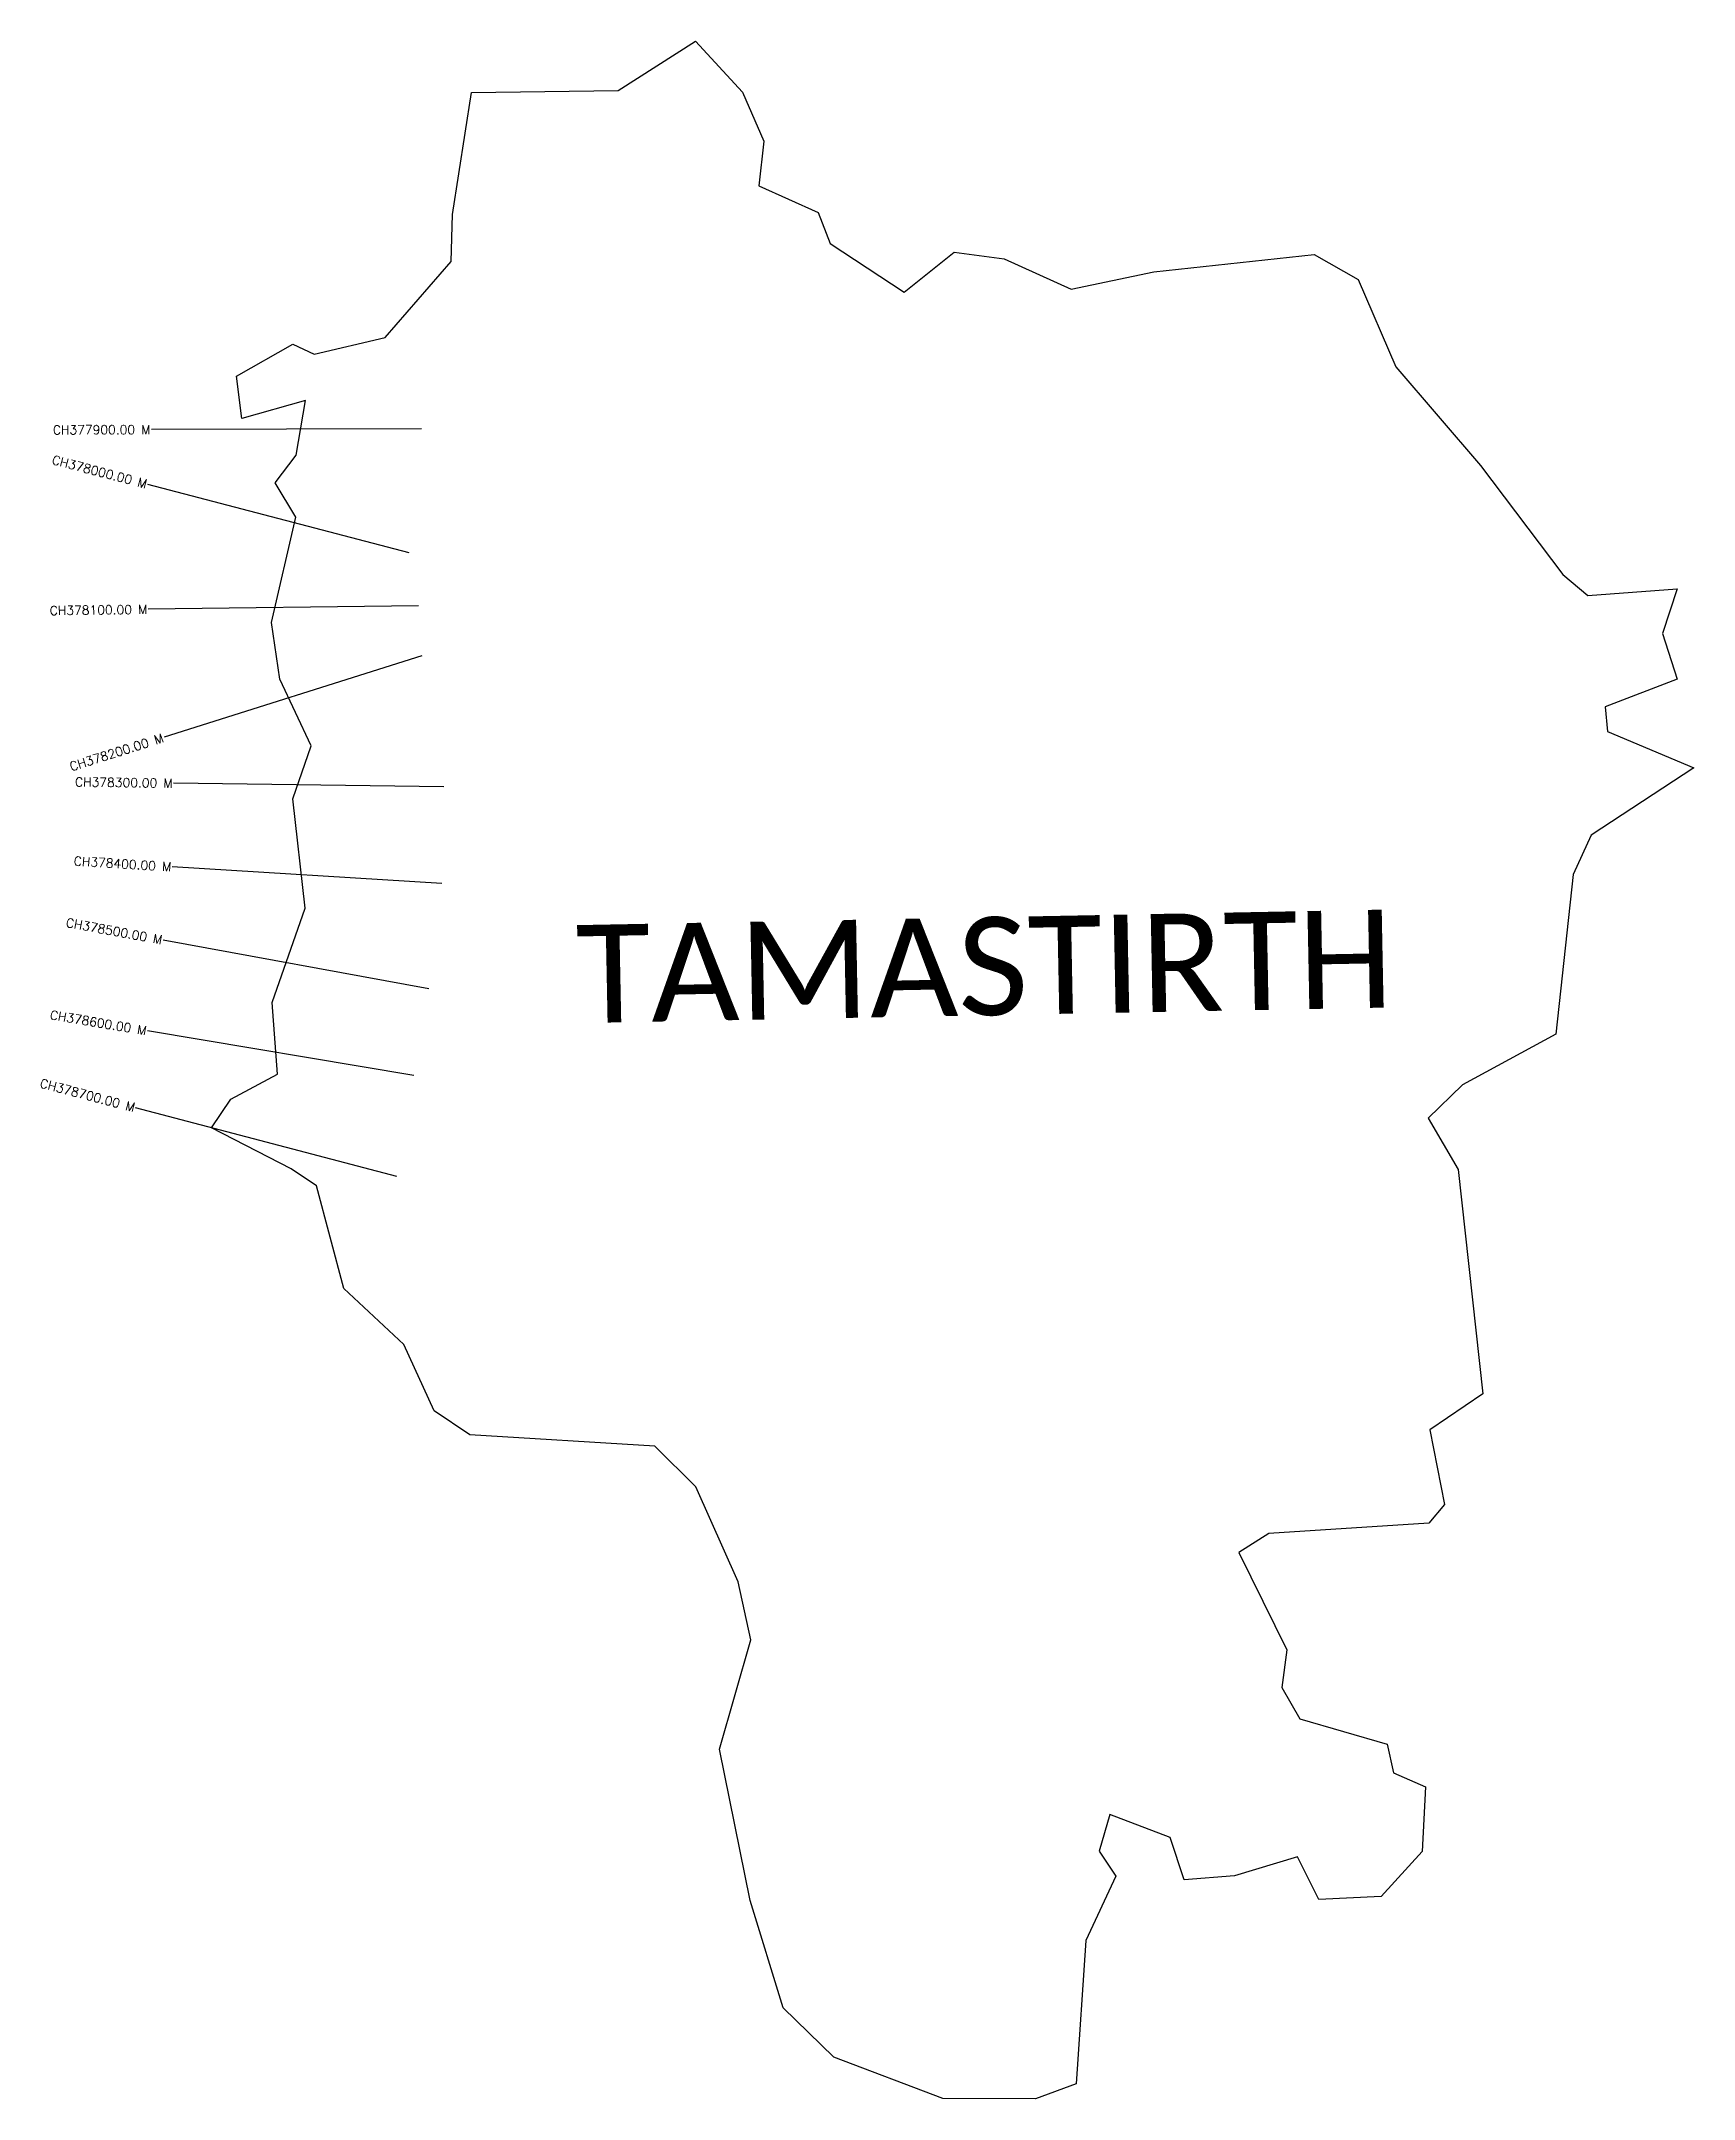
# Model space of a CAD drawing. Header units: metres. Extents: x 301957 to 303792, y 1957840 to 1960124.
import ezdxf
from ezdxf.enums import TextEntityAlignment as Align

# ---------------------------------------------------------------- set-up
doc = ezdxf.new("R2010")
doc.units = ezdxf.units.M
doc.header["$MEASUREMENT"] = 0
for name, color, linetype in [('CS', 134, 'Continuous'), ('CSMark', 6, 'Continuous'), ('VILLAGE NAME', 250, 'Continuous')]:
    doc.layers.add(name, color=color, linetype=linetype)
doc.styles.get("Standard").update_dxf_attribs({"font": 'simplex.shx'})

msp = doc.modelspace()

# ---------------------------------------------------------------- linework, layer by layer
at = {"color": 6, "flags": 128}
for points in [[(303026.6, 1959882.3), (303101.1, 1959848.6), (303192.8, 1959867.9), (303370.9, 1959887.1), (303419.8, 1959859.4), (303461.5, 1959762.6), (303555.6, 1959653), (303646.9, 1959532.2), (303674.7, 1959508.6), (303773.9, 1959516.3), (303757.4, 1959466.5), (303773.8, 1959415.9), (303693.8, 1959385.2), (303696.6, 1959358), (303792.4, 1959317.4), (303678.3, 1959242.8), (303658.5, 1959199), (303639, 1959022), (303535.5, 1958965.6), (303497.3, 1958928.6), (303530.7, 1958871.6), (303557.9, 1958622.8), (303499.1, 1958582.8), (303515.5, 1958499.9), (303498.2, 1958479.4), (303320.5, 1958467.7), (303287.2, 1958446.7), (303340.3, 1958338.8), (303335, 1958297), (303354.8, 1958262.2), (303451.7, 1958234.1), (303458.9, 1958202.4), (303494.3, 1958186.7), (303490.6, 1958115.1), (303445.2, 1958065.1), (303376.1, 1958061.8), (303352.3, 1958109.1), (303282.5, 1958088.1), (303226.6, 1958083.5), (303210.9, 1958130.6), (303143.9, 1958155.9), (303132.3, 1958115.3), (303150.7, 1958087.5), (303117.2, 1958016.1), (303106.6, 1957857.2), (303061.3, 1957840.5), (302958.6, 1957841), (302837.7, 1957886.8), (302781.3, 1957941.5), (302744.6, 1958060.7), (302710.6, 1958228.6), (302745.5, 1958349.7), (302731.2, 1958414.1), (302684.2, 1958519.6), (302638.8, 1958564.7), (302433.5, 1958577.4), (302393.8, 1958604.1), (302360, 1958677.5), (302293.6, 1958739.7), (302263, 1958853.6), (302235.2, 1958872.5), (302146.7, 1958918), (302168, 1958949.7), (302219.8, 1958977.5), (302214.1, 1959057), (302250.7, 1959161.6), (302236.9, 1959283.1), (302257.2, 1959342), (302222.6, 1959415.9), (302213.3, 1959478.7), (302240.2, 1959595.6), (302217.2, 1959633.6), (302240.5, 1959664.4), (302250.9, 1959725.3), (302180.3, 1959705), (302174.3, 1959752.1), (302236.9, 1959787.7), (302260.6, 1959776.5), (302339.4, 1959794.9), (302412.7, 1959879.5), (302414.2, 1959931.6), (302435.4, 1960066.9), (302598, 1960069.1), (302684, 1960123.9), (302736, 1960067.1), (302759.7, 1960012.8), (302754.2, 1959963.2), (302820.3, 1959933.7), (302833.3, 1959899.3), (302915.6, 1959845.2), (302971.2, 1959889.8)], [(302971.2, 1959889.8), (303026.6, 1959882.3)]]:
    msp.add_lwpolyline(points, dxfattribs=at)
at = {"layer": 'CS'}
for p, q in [((302379.9, 1959693.7), (302079.9, 1959692.8)), ((302366.1, 1959556.2), (302075.9, 1959632)), ((302376.4, 1959497.3), (302076.4, 1959493.4)), ((302380, 1959441.7), (302093.9, 1959351.4)), ((302404.5, 1959296.3), (302104.5, 1959300.4)), ((302402.4, 1959189.2), (302103, 1959207.5)), ((302387.9, 1959072.2), (302092.8, 1959126.3)), ((302371.3, 1958975.9), (302075.4, 1959025.5)), ((302352.5, 1958863.9), (302062.3, 1958940.1))]:
    msp.add_line(p, q, dxfattribs=at)

# ---------------------------------------------------------------- texts
at = {"layer": 'CSMark'}
for s, rotation, p in [('CH377900.00 M', 0.1686, (302078.9, 1959692.8)), ('CH378000.00 M', 345.3643, (302074.9, 1959632.3)), ('CH378100.00 M', 0.7424, (302075.4, 1959493.4)), ('CH378200.00 M', 17.5194, (302092.9, 1959351.1)), ('CH378300.00 M', 359.2131, (302103.5, 1959300.4)), ('CH378400.00 M', 356.5086, (302102, 1959207.6)), ('CH378500.00 M', 349.6043, (302091.9, 1959126.5)), ('CH378600.00 M', 350.4774, (302074.4, 1959025.7)), ('CH378700.00 M', 345.2789, (302061.4, 1958940.4))]:
    msp.add_text(s, height=10, rotation=rotation, dxfattribs=at).set_placement(p, align=Align.MIDDLE_RIGHT)
at = {"layer": 'VILLAGE NAME', "insert": (302550.5, 1959142.9), "char_height": 108.748, "attachment_point": 1, "rotation": 1.1028}
msp.add_mtext_dynamic_manual_height_columns('{\\fCalibri|b0|i0|c0|p34;TAMASTIRTH}', width=1571.314, gutter_width=543.7, heights=[0], dxfattribs=at)

doc.saveas('drawing.dxf')
